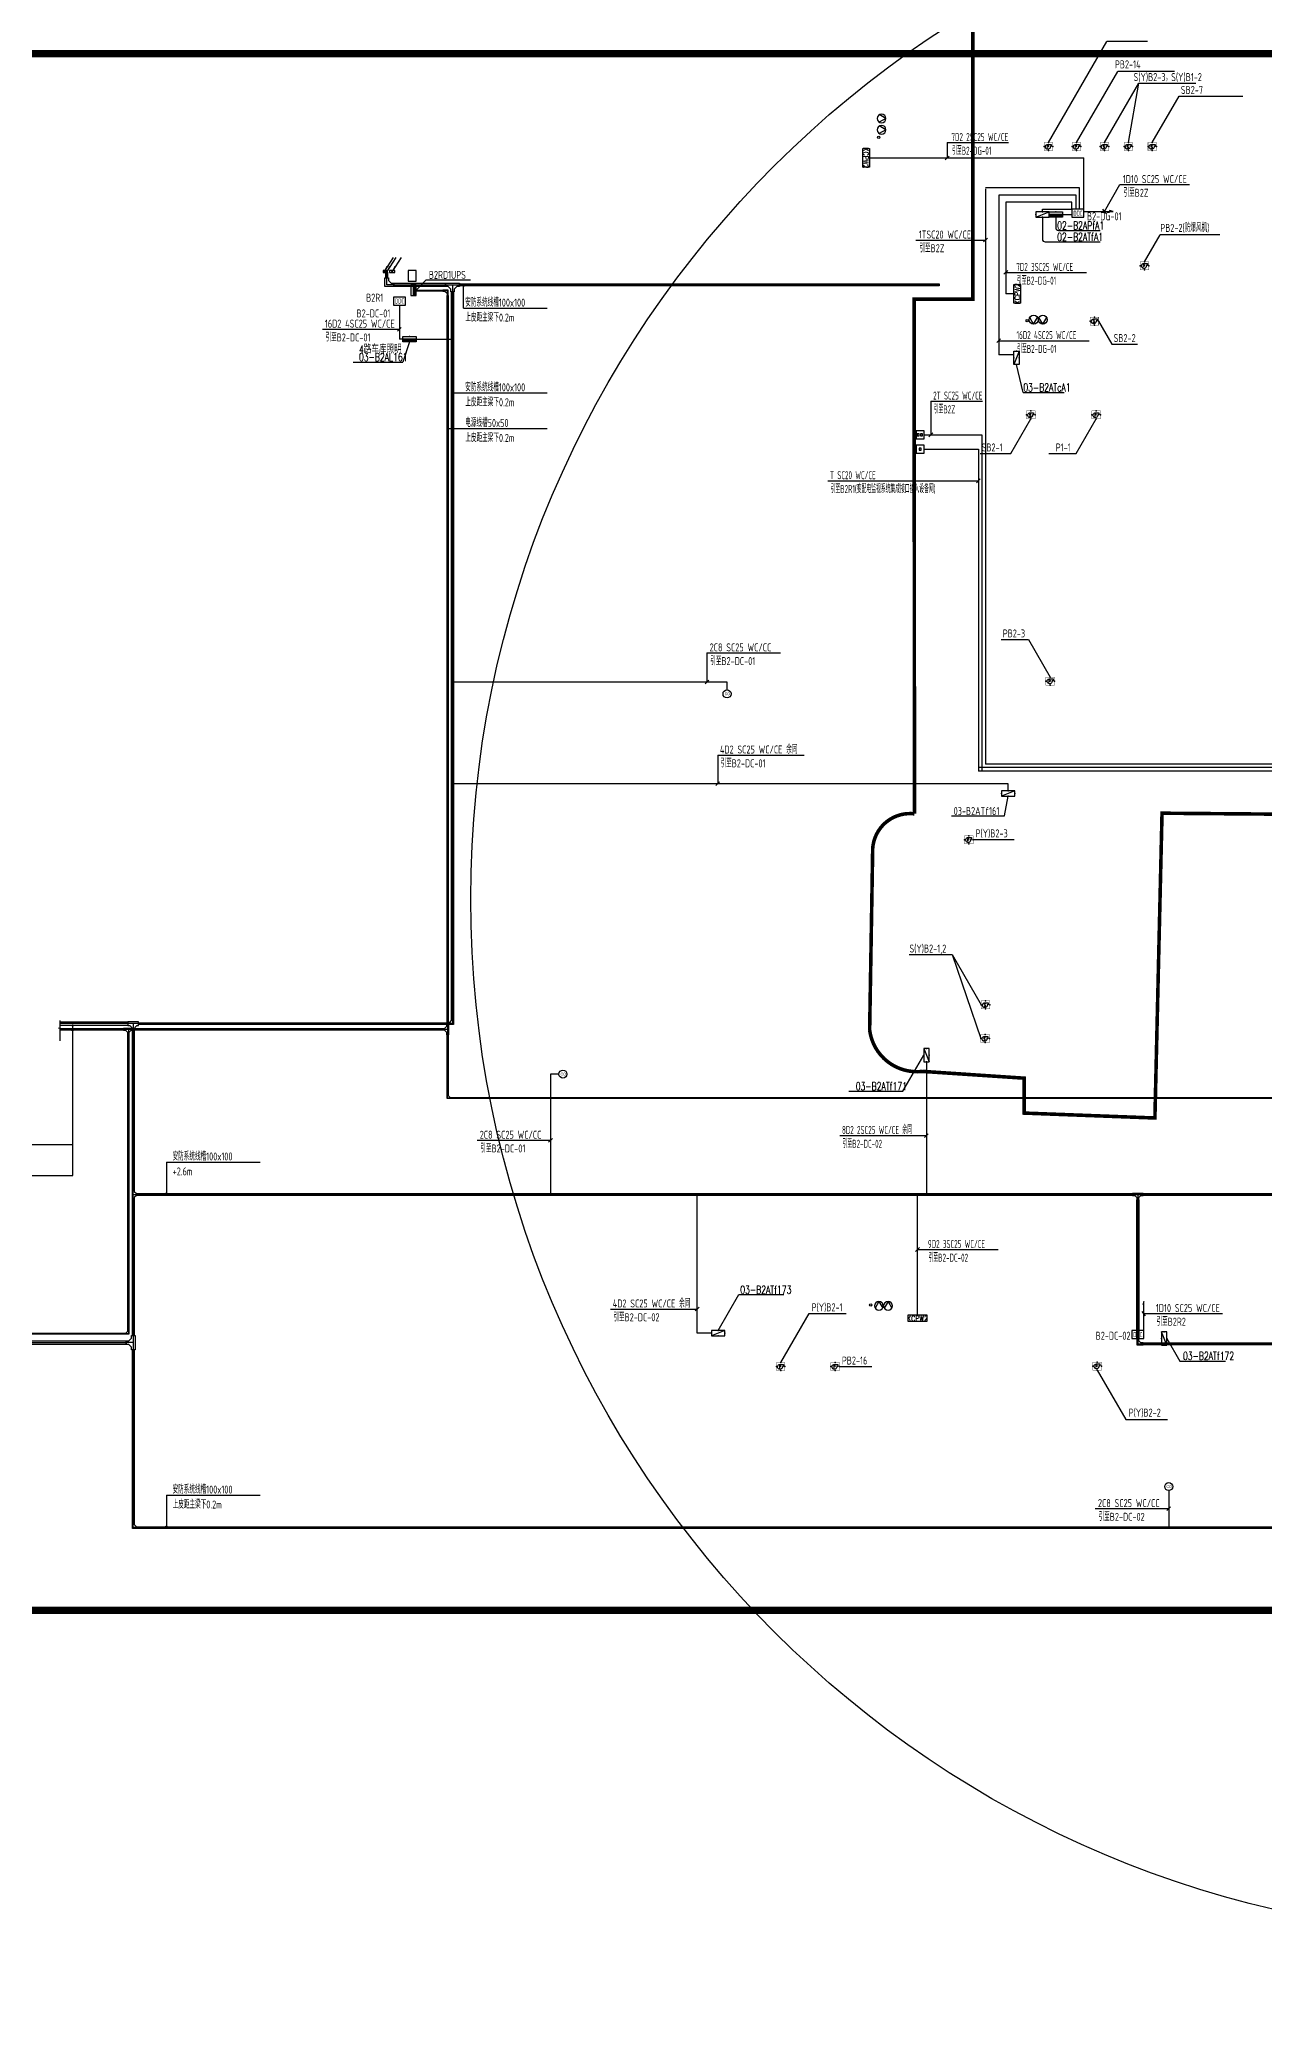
# Model space of a CAD drawing. Extents: x 444086 to 1693832, y -6784 to 371769.
# Drawn here: x 1291461 to 1360308, y 201452 to 312398 of the extents above; entities that cross this region are included whole.
import ezdxf
from ezdxf.enums import TextEntityAlignment as Align

# ---------------------------------------------------------------- set-up
doc = ezdxf.new("R2010")
doc.units = 0
doc.header["$LTSCALE"] = 1000
doc.header["$MEASUREMENT"] = 0
doc.linetypes.add('SZGX_a-zzgr$0$DASHDOT2', pattern=[6, 3, -1.5, 0, -1.5])
doc.layers.get('0').update_dxf_attribs({"color": 1, "linetype": 'CONTINUOUS'})
doc.layers.add('Arc_建筑红线', color=8, linetype='CONTINUOUS', lineweight=40)
for name, color, linetype in [('CABLETRAY_DOTE', 5, 'CONTINUOUS'), ('CABLETRAY_WEAK', 6, 'CONTINUOUS'), ('T-BAS', 11, 'CONTINUOUS'), ('T-BSA TEXT', 7, '485_LINE'), ('T-I-CHANNELS', 2, 'CONTINUOUS'), ('T-INTEGRATE', 1, 'ToTP_LINE'), ('T-R-INTEGRATE', 1, 'CONTINUOUS'), ('T-SYSTEM BLOCK', 4, 'CONTINUOUS'), ('T-TEXT', 7, 'CONTINUOUS'), ('T-TEXT-RD', 3, 'CONTINUOUS'), ('T-电源线槽', 1, 'CONTINUOUS'), ('T-铁塔', 3, 'CONTINUOUS'), ('产权划分', 82, 'CONTINUOUS')]:
    doc.layers.add(name, color=color, linetype=linetype)
doc.styles.add('_TCH_LABEL', font='COMPLEX', dxfattribs={"bigfont": 'GBCBIG'})
doc.styles.add('_TEL_DIM', font='SIMPLEX', dxfattribs={"width": 0.8, "height": 3.5, "bigfont": 'HZTXT'})
doc.styles.add('AC-STANDARD', font='a复件 gbxwxt.shx', dxfattribs={"width": 0.8, "bigfont": 'a复件 gbhzfs.shx'})
doc.styles.add('GBSTYLE', font='gbxwxt.shx', dxfattribs={"width": 0.6, "bigfont": 'gbhzfs.shx'})
doc.styles.add('HZTXT1', font='txtd.shx', dxfattribs={"width": 0.7, "bigfont": 'hztxt.shx'})
doc.styles.get("Standard").update_dxf_attribs({"font": 'GBENOR', "bigfont": 'GBCBIG'})
doc.linetypes.add('485_LINE', pattern='A,25.7,-3.58,["485",Standard,S=2.54,R=0,X=-3.2,Y=-1.27],-3.85', length=33.13)
doc.linetypes.add('ToTP_LINE', pattern='A,25.7,-6.08,["TO,TP",Standard,S=2.54,R=0,X=-4.5,Y=-1.27],-6.85', length=38.63)

# ---------------------------------------------------------------- blocks, each defined once
blk = doc.blocks.new('$equip$00001416')
for p, q in [((0.75, 0.6), (-0.75, 0.6)), ((-0.75, 0), (0.75, 0.6)), ((-0.75, 0.6), (-0.75, 0)), ((-0.75, 0), (0.75, 0)), ((0.75, 0), (0.75, 0.6))]:
    blk.add_line(p, q)
for p in [(-0.75, 0.3), (0, 0.6), (0, 0), (0.75, 0.3)]:
    blk.add_point(p)
at = {"style": '_TCH_LABEL', "flags": 9}
blk.add_attdef('A', (0, 0), '', height=0.00002, dxfattribs=at)
blk = doc.blocks.new('*X692')
at = {"color": 0}
for p, q in [((-250, 33), (-183, 100)), ((-250, 68), (-218, 100)), ((-247, 0), (-147, 100)), ((-212, 0), (-112, 100)), ((-177, 0), (-77, 100)), ((-141, 0), (-41, 100)), ((-106, 0), (-6, 100)), ((-71, 0), (29, 100)), ((-35, 0), (65, 100)), ((0, 0), (100, 100)), ((35, 0), (135, 100)), ((71, 0), (171, 100)), ((106, 0), (206, 100)), ((141, 0), (241, 100)), ((177, 0), (250, 73)), ((212, 0), (250, 38)), ((247, 0), (250, 3))]:
    blk.add_line(p, q, dxfattribs=at)
blk = doc.blocks.new('$equip$00001414')
for p, q in [((0.75, 0.6), (-0.75, 0.6)), ((-0.75, 0.6), (-0.75, 0)), ((-0.75, 0.3), (0.75, 0.3)), ((-0.75, 0), (0.75, 0)), ((0.75, 0), (0.75, 0.6))]:
    blk.add_line(p, q)
at = {"const_width": 0.3}
blk.add_lwpolyline([(-0.75, 0.15), (0.75, 0.15)], dxfattribs=at)
for p in [(-0.75, 0.3), (0, 0.6), (0, 0), (0.75, 0.3)]:
    blk.add_point(p)
at = {"xscale": 0.00300000000061118, "yscale": 0.00300000000061118, "zscale": 0.00300000000061118}
blk.add_blockref('*X692', (0, 0), dxfattribs=at)
at = {"style": '_TCH_LABEL', "flags": 9}
blk.add_attdef('A', (0, 0), '', height=0.00002, dxfattribs=at)
blk = doc.blocks.new('$equip_U$00000228(PC-201201232)')
at = {"const_width": 0.06}
blk.add_lwpolyline([(-0.72, 1.35), (-0.72, 0), (0.72, 0), (0.72, 1.35)], close=True, dxfattribs=at)
blk.add_lwpolyline([(0.47, 1.04), (0.47, 0.71), (0.29, 0.71, -2.805884), (-0.11, 1.04)], format="xyb", close=True)
for p in [(-0.72, 0.67), (0, 1.35), (0, 0), (0.72, 0.67)]:
    blk.add_point(p)
at = {"color": 7, "style": '_TCH_LABEL'}
blk.add_attdef('$TEXT$', text='', height=0.4, dxfattribs=at).set_placement((-0.11, 0.63), align=Align.MIDDLE_CENTER)
at = {"color": 7, "style": '_TCH_LABEL', "flags": 1}
blk.add_attdef('A', text='', height=0.000025, dxfattribs=at).set_placement((0, 0), align=Align.MIDDLE_CENTER)
blk = doc.blocks.new('$equip_U$00000229(PC-201201232)')
at = {"const_width": 0.06}
blk.add_lwpolyline([(-0.72, 1.35), (-0.72, 0), (0.72, 0), (0.72, 1.35)], close=True, dxfattribs=at)
blk.add_lwpolyline([(0.47, 1.04), (0.47, 0.71), (0.29, 0.71, -2.805884), (-0.11, 1.04)], format="xyb", close=True)
for p in [(-0.72, 0.67), (0, 1.35), (0, 0), (0.72, 0.67)]:
    blk.add_point(p)
at = {"color": 7, "style": '_TCH_LABEL'}
blk.add_attdef('$TEXT$', text='', height=0.4, dxfattribs=at).set_placement((-0.11, 0.63), align=Align.MIDDLE_CENTER)
at = {"color": 7, "style": '_TCH_LABEL', "flags": 1}
blk.add_attdef('A', text='', height=0.000025, dxfattribs=at).set_placement((0, 0), align=Align.MIDDLE_CENTER)
blk = doc.blocks.new('A$C59973219')
at = {"layer": 'T-BAS'}
blk.add_circle((0, 300), 300, dxfattribs=at)
at = {"layer": 'T-BAS', "color": 7, "style": 'AC-STANDARD', "width": 0.8}
blk.add_text('CO', height=200, dxfattribs=at).set_placement((-175, 204))
blk = doc.blocks.new('DDC')
at = {"layer": 'T-SYSTEM BLOCK'}
blk.add_lwpolyline([(-300, -400), (300, -400), (300, 0), (-300, 0)], close=True, dxfattribs=at)
at = {"layer": 'T-TEXT', "style": 'GBSTYLE', "width": 0.7}
blk.add_text('DDC', height=250, dxfattribs=at).set_placement((5, -324), align=Align.CENTER)
blk = doc.blocks.new('14')
at = {"layer": 'T-BAS', "elevation": 0}
blk.add_lwpolyline([(-375, -522), (-375, 522), (0, 522), (0, -522), (-375, -522)], dxfattribs=at)
at = {"layer": 'T-BAS', "color": 7, "style": 'HZTXT1', "width": 0.7}
blk.add_text('KCPW2', height=300, rotation=90, dxfattribs=at).set_placement((-31, -1), align=Align.CENTER)
blk = doc.blocks.new('sb2')
at = {"layer": 'T-BAS'}
for q in [(125, 216), (125, -216)]:
    blk.add_line((-250, 0), q, dxfattribs=at)
blk.add_circle((0, 0), 250, dxfattribs=at)
blk = doc.blocks.new('$C30226084129344')
at = {"color": 0}
for p, q in [((-0.6, 0), (-0.6, -1.2)), ((0.6, 0), (-0.6, 0)), ((-0.6, -1.2), (0.6, -1.2)), ((-0.37, -0.45), (-0.37, -0.75)), ((-0.07, -0.45), (-0.37, -0.45)), ((-0.37, -0.75), (-0.07, -0.75)), ((-0.07, -0.75), (-0.07, -0.45)), ((0.12, -0.45), (0.12, -0.75)), ((0.42, -0.45), (0.12, -0.45)), ((0.12, -0.75), (0.42, -0.75)), ((0.42, -0.75), (0.42, -0.45)), ((0.6, -1.2), (0.6, 0))]:
    blk.add_line(p, q, dxfattribs=at)
at = {"color": 3, "style": '_TEL_DIM', "width": 0.8, "flags": 9}
blk.add_attdef('A', (0, 0), '', height=0.007, rotation=0.01, dxfattribs=at)
blk = doc.blocks.new('TD')
at = {"layer": 'T-INTEGRATE'}
for p, q in [((-225, 450), (-225, 0)), ((225, 450), (-225, 450)), ((-225, 0), (225, 0)), ((-56, 281), (-56, 169)), ((56, 281), (-56, 281)), ((-56, 169), (56, 169)), ((56, 169), (56, 281)), ((225, 0), (225, 450))]:
    blk.add_line(p, q, dxfattribs=at)
at = {"layer": 'T-INTEGRATE', "style": '_TEL_DIM', "width": 0.8, "flags": 9}
blk.add_attdef('A', (0, 0), '', height=2.63, rotation=180.01003, dxfattribs=at)
blk = doc.blocks.new('$C30801101522724')
at = {"layer": 'T-SYSTEM BLOCK'}
blk.add_hatch(color=256, dxfattribs=at).paths.add_polyline_path([(0, 0), (0, -0.3), (1.2, -0.3), (1.2, 0)])
blk.add_line((0, 0), (1.2, 0), dxfattribs=at)
blk.add_lwpolyline([(0, -0.3), (1.2, -0.3), (1.2, 0.3), (0, 0.3)], close=True, dxfattribs=at)
at = {"style": '_TEL_DIM', "width": 0.8, "flags": 9}
blk.add_attdef('A', (0, 0), '', height=0.007, rotation=0.01, dxfattribs=at)

msp = doc.modelspace()

# ---------------------------------------------------------------- hatches: boundary and pattern name
at = {"layer": 'T-SYSTEM BLOCK'}
h = msp.add_hatch(color=256, dxfattribs=at)
h.paths.add_polyline_path([(1311048, 299597), (1311002, 299627), (1310852, 299396, -0.0415828), (1310858, 299391)])
h.paths.add_polyline_path([(1311002, 299627), (1310955, 299657), (1310844, 299400, -0.0415828), (1310852, 299396)])
h.paths.add_polyline_path([(1310852, 299396, 0.0415828), (1310844, 299400), (1310823, 299352)], flags=17)
h.paths.add_polyline_path([(1310858, 299391, 0.0415828), (1310852, 299396), (1310823, 299352)], flags=17)
h.paths.add_polyline_path([(1310844, 299400, 0.5398713), (1310770, 299352, 1), (1310875, 299352, 0.210266), (1310858, 299391), (1310823, 299352)])
h = msp.add_hatch(color=256, dxfattribs=at)
h.paths.add_polyline_path([(1311198, 299597), (1311152, 299627), (1311002, 299396, -0.0415828), (1311008, 299391)])
h.paths.add_polyline_path([(1311152, 299627), (1311105, 299657), (1310994, 299400, -0.0415828), (1311002, 299396)])
h.paths.add_polyline_path([(1311002, 299396, 0.0415828), (1310994, 299400), (1310973, 299352)], flags=17)
h.paths.add_polyline_path([(1311008, 299391, 0.0415828), (1311002, 299396), (1310973, 299352)], flags=17)
h.paths.add_polyline_path([(1310994, 299400, 0.5398713), (1310920, 299352, 1), (1311025, 299352, 0.210266), (1311008, 299391), (1310973, 299352)])
h = msp.add_hatch(color=256, dxfattribs=at)
h.paths.add_polyline_path([(1311498, 299597), (1311452, 299627), (1311302, 299396, -0.0415828), (1311308, 299391)])
h.paths.add_polyline_path([(1311452, 299627), (1311405, 299657), (1311294, 299400, -0.0415828), (1311302, 299396)])
h.paths.add_polyline_path([(1311302, 299396, 0.0415828), (1311294, 299400), (1311273, 299352)], flags=17)
h.paths.add_polyline_path([(1311308, 299391, 0.0415828), (1311302, 299396), (1311273, 299352)], flags=17)
h.paths.add_polyline_path([(1311294, 299400, 0.5398713), (1311220, 299352, 1), (1311325, 299352, 0.210266), (1311308, 299391), (1311273, 299352)])
at = {"layer": 'T-TEXT', "linetype": 'ByBlock'}
h = msp.add_hatch(color=256, dxfattribs=at)
edge = h.paths.add_edge_path()
edge.add_arc((1315293, 298550), 37.5, 0, 360)
h = msp.add_hatch(color=256, dxfattribs=at)
edge = h.paths.add_edge_path()
edge.add_arc((1314724, 292521), 37.5, 0, 360)
h = msp.add_hatch(color=256, dxfattribs=at)
edge = h.paths.add_edge_path()
edge.add_arc((1314424, 290520), 37.5, 0, 360)
h = msp.add_hatch(color=256, dxfattribs=at)
edge = h.paths.add_edge_path()
edge.add_arc((1293326, 256961), 37.5, 0, 360)
h = msp.add_hatch(color=256, dxfattribs=at)
edge = h.paths.add_edge_path()
edge.add_arc((1293326, 256686), 37.5, 0, 360)
h = msp.add_hatch(color=256, dxfattribs=at)
edge = h.paths.add_edge_path()
edge.add_arc((1298595, 247499), 37.5, 0, 360)
h = msp.add_hatch(color=256, dxfattribs=at)
edge = h.paths.add_edge_path()
edge.add_arc((1298595, 228769), 37.5, 0, 360)

# ---------------------------------------------------------------- linework, layer by layer
at = {"layer": 'Arc_建筑红线', "color": 20, "linetype": 'SZGX_a-zzgr$0$DASHDOT2', "ltscale": 0.2, "const_width": 400}
msp.add_lwpolyline([(1507132, 303600), (1515132, 311600), (1532552, 311600), (1532552, 325060), (1380092, 325060), (1380092, 311600), (1261882, 311600), (1260632, 309100), (1260632, 224070), (1365922, 224070), (1365922, 129100), (1507132, 129100), (1507132, 303600)], dxfattribs=at)
at = {"layer": 'CABLETRAY_DOTE', "linetype": 'ByBlock'}
for p, q in [((1310975, 299299, 0), (1310975, 299000, 0)), ((1310975, 298600, 0), (1310975, 299000, 0)), ((1311375, 298600, 0), (1310975, 298600, 0)), ((1311375, 298600, 0), (1314274, 298600, 0)), ((1314274, 298600, 0), (1315074, 298600, 0)), ((1314674, 298600, 0), (1314674, 298200, 0)), ((1315074, 298600, 0), (1342032, 298600, 0)), ((1314124, 298275, 0), (1312625, 298275, 0)), ((1314399, 298275, 0), (1314124, 298275, 0)), ((1314399, 298000, 0), (1314399, 298275, 0)), ((1314399, 257036, 0), (1314399, 298000, 0)), ((1296184, 256736, 0), (1292631, 256736, 0)), ((1296734, 256736, 0), (1296184, 256736, 0)), ((1296459, 256736, 0), (1296459, 256461, 0)), ((1296459, 239894, 0), (1296459, 256461, 0)), ((1296734, 256736, 0), (1314099, 256736, 0)), ((1314399, 256736, 0), (1314099, 256736, 0)), ((1314399, 257036, 0), (1314399, 256436, 0)), ((1314399, 256436, 0), (1314399, 253147, 0)), ((1314399, 252872, 0), (1314399, 253147, 0)), ((1314674, 252872, 0), (1314399, 252872, 0)), ((1368201, 252872, 0), (1314674, 252872, 0)), ((1297034, 247449, 0), (1368451, 247449, 0)), ((1296459, 239894, 0), (1296459, 239619, 0)), ((1282072, 239619, 0), (1296184, 239619, 0)), ((1296459, 239619, 0), (1296184, 239619, 0)), ((1296734, 238719, 0), (1296734, 229019, 0)), ((1296734, 228719, 0), (1296734, 229019, 0)), ((1297034, 228719, 0), (1296734, 228719, 0)), ((1297034, 228719, 0), (1368451, 228719, 0))]:
    msp.add_line(p, q, dxfattribs=at)
at = {"layer": 'CABLETRAY_DOTE'}
for p, q in [((1314674, 298200, 0), (1314674, 257361, 0)), ((1296434, 257061, 0), (1292631, 257061, 0)), ((1297034, 257061, 0), (1296434, 257061, 0)), ((1296734, 257061, 0), (1296734, 256761, 0)), ((1296734, 247749, 0), (1296734, 256761, 0)), ((1314374, 257061, 0), (1297034, 257061, 0)), ((1314674, 257061, 0), (1314374, 257061, 0)), ((1314674, 257361, 0), (1314674, 257061, 0)), ((1296734, 247149, 0), (1296734, 247749, 0)), ((1296734, 247449, 0), (1297034, 247449, 0)), ((1353487, 247449), (1352887, 247449)), ((1353187, 247449), (1353187, 247149)), ((1296734, 247149, 0), (1296734, 239519, 0)), ((1353187, 239350), (1353187, 247149)), ((1281435, 239119, 0), (1296334, 239119, 0)), ((1296734, 239119, 0), (1296334, 239119, 0)), ((1296734, 239519, 0), (1296734, 238719, 0)), ((1353187, 239350), (1353187, 239050)), ((1353187, 239050), (1353487, 239050)), ((1382786, 239050), (1353487, 239050))]:
    msp.add_line(p, q, dxfattribs=at)
at = {"layer": 'CABLETRAY_WEAK', "linetype": 'ByBlock'}
for p, q in [((1310875, 298500, 0), (1310875, 299000, 0)), ((1310875, 299000, 0), (1311075, 299000, 0)), ((1311375, 298500, 0), (1310875, 298500, 0)), ((1311025, 299399, 0), (1310925, 299299, 0)), ((1310925, 299399, 0), (1311025, 299299, 0)), ((1310925, 299000, 0), (1310925, 299299, 0)), ((1310925, 299299, 0), (1311025, 299299, 0)), ((1311025, 299000, 0), (1310925, 299000, 0)), ((1311025, 299299, 0), (1311025, 299000, 0)), ((1311075, 299000, 0), (1311075, 298850, 0)), ((1311075, 298850, 0), (1311225, 298700, 0)), ((1311225, 298700, 0), (1311375, 298700, 0)), ((1311375, 298500, 0), (1311375, 298700, 0)), ((1311375, 298700, 0), (1314274, 298700, 0)), ((1311375, 298700, 0), (1311375, 298500, 0)), ((1314274, 298500, 0), (1311375, 298500, 0)), ((1314274, 298700, 0), (1314274, 298500, 0)), ((1314274, 298700, 0), (1315074, 298700, 0)), ((1314274, 298500, 0), (1314274, 298700, 0)), ((1314424, 298500, 0), (1314274, 298500, 0)), ((1314574, 298350, 0), (1314424, 298500, 0)), ((1314924, 298500, 0), (1314774, 298350, 0)), ((1315074, 298500, 0), (1314924, 298500, 0)), ((1315074, 298700, 0), (1315074, 298500, 0)), ((1315074, 298550, 0), (1315074, 298650, 0)), ((1315074, 298650, 0), (1342032, 298650, 0)), ((1342032, 298550, 0), (1315074, 298550, 0)), ((1342032, 298650, 0), (1342032, 298550, 0)), ((1314574, 298200, 0), (1314574, 298350, 0)), ((1314774, 298200, 0), (1314574, 298200, 0)), ((1314774, 298350, 0), (1314774, 298200, 0)), ((1297034, 247399, 0), (1297034, 247499, 0)), ((1297034, 247499, 0), (1368451, 247499, 0)), ((1353012, 247399, 0), (1297034, 247399, 0)), ((1368451, 247399, 0), (1353362, 247399, 0)), ((1296684, 229019, 0), (1296684, 238719, 0)), ((1296684, 238719, 0), (1296784, 238719, 0)), ((1296784, 238719, 0), (1296784, 229019, 0)), ((1296784, 229019, 0), (1296684, 229019, 0)), ((1296684, 228669, 0), (1296684, 229019, 0)), ((1296684, 229019, 0), (1296784, 229019, 0)), ((1297034, 228669, 0), (1296684, 228669, 0)), ((1296784, 229019, 0), (1296784, 228894, 0)), ((1296784, 228894, 0), (1296909, 228769, 0)), ((1296909, 228769, 0), (1297034, 228769, 0)), ((1297034, 228769, 0), (1297034, 228669, 0)), ((1297034, 228669, 0), (1297034, 228769, 0)), ((1297034, 228769, 0), (1368451, 228769, 0)), ((1368451, 228669, 0), (1297034, 228669, 0))]:
    msp.add_line(p, q, dxfattribs=at)
at = {"layer": 'CABLETRAY_WEAK'}
for p, q in [((1314624, 257361, 0), (1314624, 298200, 0)), ((1314624, 298200, 0), (1314724, 298200, 0)), ((1314724, 298200, 0), (1314724, 257361, 0)), ((1292631, 256961, 0), (1292631, 257161, 0)), ((1292631, 257161, 0), (1296434, 257161, 0)), ((1296434, 256961, 0), (1292631, 256961, 0)), ((1297034, 257161, 0), (1296434, 257161, 0)), ((1296434, 257161, 0), (1296434, 256961, 0)), ((1296434, 257161, 0), (1296434, 256961, 0)), ((1296434, 256961, 0), (1296534, 256961, 0)), ((1296534, 256961, 0), (1296634, 256861, 0)), ((1296634, 256861, 0), (1296634, 256761, 0)), ((1296634, 256761, 0), (1296834, 256761, 0)), ((1296684, 256761, 0), (1296784, 256761, 0)), ((1296684, 247749, 0), (1296684, 256761, 0)), ((1296784, 256761, 0), (1296784, 247749, 0)), ((1296834, 256861, 0), (1296934, 256961, 0)), ((1296834, 256761, 0), (1296834, 256861, 0)), ((1296934, 256961, 0), (1297034, 256961, 0)), ((1297034, 256961, 0), (1297034, 257161, 0)), ((1297034, 257011, 0), (1297034, 257111, 0)), ((1297034, 257111, 0), (1314374, 257111, 0)), ((1314374, 257011, 0), (1297034, 257011, 0)), ((1314374, 257111, 0), (1314374, 257011, 0)), ((1314374, 257011, 0), (1314374, 257111, 0)), ((1314374, 257111, 0), (1314499, 257111, 0)), ((1314724, 257011, 0), (1314374, 257011, 0)), ((1314499, 257111, 0), (1314624, 257236, 0)), ((1314724, 257361, 0), (1314624, 257361, 0)), ((1314624, 257236, 0), (1314624, 257361, 0)), ((1314624, 257361, 0), (1314724, 257361, 0)), ((1314724, 257361, 0), (1314724, 257011, 0)), ((1296684, 247149, 0), (1296684, 247749, 0)), ((1296684, 247749, 0), (1296784, 247749, 0)), ((1296784, 247749, 0), (1296684, 247749, 0)), ((1296784, 247749, 0), (1296784, 247624, 0)), ((1296784, 247624, 0), (1296909, 247499, 0)), ((1296909, 247499, 0), (1297034, 247499, 0)), ((1297034, 247499, 0), (1297034, 247399, 0)), ((1353487, 247499), (1352887, 247499)), ((1352887, 247499), (1352887, 247399)), ((1353487, 247399), (1353487, 247499)), ((1296684, 239519, 0), (1296684, 247149, 0)), ((1296684, 247149, 0), (1296784, 247149, 0)), ((1296784, 247149, 0), (1296684, 247149, 0)), ((1296909, 247399, 0), (1296784, 247274, 0)), ((1296784, 247274, 0), (1296784, 247149, 0)), ((1296784, 247149, 0), (1296784, 239519, 0)), ((1297034, 247399, 0), (1296909, 247399, 0)), ((1352887, 247399), (1353012, 247399)), ((1353012, 247399), (1353137, 247274)), ((1353137, 247274), (1353137, 247149)), ((1353137, 247149), (1353237, 247149)), ((1353137, 239350), (1353137, 247149)), ((1353137, 247149), (1353237, 247149)), ((1353237, 247274), (1353362, 247399)), ((1353237, 247149), (1353237, 247274)), ((1353237, 247149), (1353237, 239350)), ((1353362, 247399), (1353487, 247399)), ((1281435, 239219, 0), (1296334, 239219, 0)), ((1296334, 239019, 0), (1281435, 239019, 0)), ((1296334, 239219, 0), (1296334, 239019, 0)), ((1296334, 239019, 0), (1296334, 239219, 0)), ((1296334, 239219, 0), (1296484, 239219, 0)), ((1296484, 239019, 0), (1296334, 239019, 0)), ((1296484, 239219, 0), (1296634, 239369, 0)), ((1296634, 238869, 0), (1296484, 239019, 0)), ((1296634, 239369, 0), (1296634, 239519, 0)), ((1296634, 239519, 0), (1296834, 239519, 0)), ((1296634, 238719, 0), (1296634, 238869, 0)), ((1296834, 238719, 0), (1296634, 238719, 0)), ((1296784, 239519, 0), (1296684, 239519, 0)), ((1296834, 239519, 0), (1296834, 238719, 0)), ((1353237, 239350), (1353137, 239350)), ((1353137, 239350), (1353137, 239000)), ((1353237, 239350), (1353137, 239350)), ((1353137, 239000), (1353487, 239000)), ((1353237, 239225), (1353237, 239350)), ((1353362, 239100), (1353237, 239225)), ((1353487, 239100), (1353362, 239100)), ((1353487, 239000), (1353487, 239100)), ((1353487, 239100), (1382786, 239100)), ((1353487, 239000), (1353487, 239100)), ((1382786, 239000), (1353487, 239000))]:
    msp.add_line(p, q, dxfattribs=at)
at = {"layer": 'CABLETRAY_WEAK', "elevation": 0}
msp.add_lwpolyline([(1310923, 299302), (1311023, 299302), (1311023, 299402), (1310923, 299402)], close=True, dxfattribs=at)
msp.add_lwpolyline([(1292631, 256093), (1292631, 256751), (1292734, 256769), (1292527, 256805), (1292631, 256824), (1292631, 257241)], dxfattribs=at)
at = {"layer": 'CABLETRAY_WEAK'}
msp.add_lwpolyline([(1292631, 256093), (1292631, 256751), (1292734, 256769), (1292527, 256805), (1292631, 256824), (1292631, 257241)], dxfattribs=at)
at = {"layer": 'T-BAS'}
for p, q in [((1348168, 306600), (1351447, 312280)), ((1349744, 306600), (1352056, 310605)), ((1351311, 306600), (1353240, 309943)), ((1352656, 306600), (1353240, 309943)), ((1354001, 306600), (1355512, 309218)), ((1338100, 305735), (1350154, 305735)), ((1344625, 304003, 0), (1344625, 271653, 0)), ((1353566, 299900, 0), (1354437, 301409, 0)), ((1311689, 297465), (1311689, 295551)), ((1350987, 296560, 0), (1351734, 295266, 0)), ((1311875, 295551), (1311689, 295551, 0)), ((1312250, 295401), (1311875, 294261)), ((1312625, 295551), (1314624, 295551, 0)), ((1309092, 294261), (1311875, 294261)), ((1346746, 292553, 0), (1346375, 294119, 0)), ((1346054, 289119, 0), (1347174, 291059, 0)), ((1349722, 289119, 0), (1350842, 291059, 0)), ((1347045, 278659, 0), (1348265, 276545, 0)), ((1369151, 271653, 0), (1344625, 271653, 0)), ((1345895, 270549, 0), (1314724, 270549, 0)), ((1345702, 268736), (1345895, 269849, 0)), ((1345895, 270149, 0), (1345895, 270549, 0)), ((1342753, 260939, 0), (1344386, 258110)), ((1342753, 260939, 0), (1344367, 256214, 0)), ((1339990, 253260, 0), (1341155, 255278, 0)), ((1340805, 240675, 0), (1340805, 247400)), ((1329600, 239800, 0), (1330765, 241818, 0)), ((1333116, 238000), (1334713, 240767)), ((1354825, 239350, 0), (1355556, 238084, 0)), ((1350900, 237577), (1352509, 234791))]:
    msp.add_line(p, q, dxfattribs=at)
at = {"layer": 'T-BAS', "linetype": 'ByBlock'}
for p, q in [((1353735, 312280), (1351447, 312280)), ((1355251, 310605, 0), (1352056, 310605, 0)), ((1353240, 309943), (1356439, 309943)), ((1355512, 309218), (1359096, 309218)), ((1350154, 302850, 0), (1350154, 305735, 0)), ((1349917, 304050, 0), (1344625, 304050, 0)), ((1349917, 302850, 0), (1349917, 304050, 0)), ((1349717, 303650, 0), (1345373, 303650, 0)), ((1345373, 303650, 0), (1345373, 294660)), ((1349479, 303250, 0), (1345772, 303250, 0)), ((1345772, 303250, 0), (1345772, 298097, 0)), ((1349479, 302850, 0), (1349479, 303250, 0)), ((1349717, 302850, 0), (1349717, 303650, 0)), ((1347826, 302700, 0), (1347826, 302850, 0)), ((1347826, 302850, 0), (1349479, 302850, 0)), ((1347826, 302400, 0), (1347826, 301170, 0)), ((1348576, 302400, 0), (1348576, 301811, 0)), ((1348951, 302550, 0), (1349479, 302550)), ((1347976, 301020), (1351071, 301020)), ((1348726, 301661, 0), (1351071, 301661, 0)), ((1357800, 301409, 0), (1354437, 301409, 0)), ((1346225, 298097, 0), (1345772, 298097, 0)), ((1351734, 295266, 0), (1353173, 295266, 0)), ((1346225, 294660, 0), (1345373, 294660)), ((1346746, 292553, 0), (1349041, 292553, 0)), ((1344329, 289119, 0), (1346054, 289119, 0)), ((1348179, 289119, 0), (1349722, 289119, 0)), ((1345502, 278659, 0), (1347045, 278659, 0)), ((1330100, 276266, 0), (1314724, 276266)), ((1330100, 275825, 0), (1330100, 276266, 0)), ((1342716, 268736), (1345702, 268736)), ((1343943, 267419), (1346237, 267419)), ((1340344, 260939, 0), (1342753, 260939, 0)), ((1320181, 254219, 0), (1320181, 247500)), ((1320653, 254219, 0), (1320181, 254219, 0)), ((1341305, 254903, 0), (1341305, 247500)), ((1336944, 253260, 0), (1339990, 253260, 0)), ((1328422, 239650, 0), (1328422, 247400)), ((1330765, 241818, 0), (1333292, 241818, 0)), ((1334713, 240767), (1336790, 240767)), ((1329225, 239650, 0), (1328422, 239650, 0)), ((1336414, 237775), (1338233, 237775)), ((1355556, 238084, 0), (1358122, 238084)), ((1352509, 234791), (1354856, 234791)), ((1354925, 230800, 0), (1354925, 228770))]:
    msp.add_line(p, q, dxfattribs=at)
at = {"layer": 'T-BAS', "color": 1}
for p, q in [((1350154, 302727), (1351795, 302727)), ((1351795, 302727), (1351591, 302788)), ((1353525, 241442, 0), (1353464, 241237, 0)), ((1353525, 239800, 0), (1353525, 241442, 0))]:
    msp.add_line(p, q, dxfattribs=at)
at = {"layer": 'T-BAS'}
for centre in [(1338627, 306894, 0), (1346965, 296590, 0), (1338174, 241240, 0)]:
    msp.add_circle(centre, 61.5, dxfattribs=at)
at = {"layer": 'T-BAS', "linetype": 'ByBlock'}
for centre in [(1348726, 301811, 0), (1347976, 301170, 0)]:
    msp.add_arc(centre, 150, 180, 270, dxfattribs=at)
at = {"layer": 'T-BSA TEXT', "linetype": 'ByBlock'}
for p, q in [((1342471, 306602), (1345913, 306602)), ((1342471, 306602), (1342471, 305735)), ((1342365, 305629), (1342577, 305841)), ((1351308, 302727), (1352179, 304236)), ((1352179, 304236), (1356095, 304236)), ((1351395, 302604), (1351221, 302849)), ((1340709, 301118, 0), (1344625, 301118, 0)), ((1344519, 301012, 0), (1344731, 301224, 0)), ((1345666, 299191, 0), (1345878, 299403, 0)), ((1345772, 299297, 0), (1350306, 299297, 0)), ((1307373, 296102), (1311689, 296102)), ((1311583, 295996), (1311795, 296208)), ((1345267, 295352), (1345479, 295564)), ((1345373, 295458), (1350455, 295458, 0)), ((1341557, 292058, 0), (1344452, 292058, 0)), ((1341557, 292058, 0), (1341557, 290165)), ((1341451, 290059), (1341663, 290271)), ((1335764, 287580, 0), (1344225, 287580, 0)), ((1344119, 287474, 0), (1344331, 287686, 0)), ((1328975, 277903, 0), (1333101, 277903, 0)), ((1328975, 277903, 0), (1328975, 276266, 0)), ((1328869, 276160, 0), (1329081, 276372, 0)), ((1329575, 272156, 0), (1334444, 272156, 0)), ((1329575, 272156, 0), (1329575, 270549, 0)), ((1329469, 270443, 0), (1329681, 270655, 0)), ((1336436, 250762), (1341305, 250762)), ((1341199, 250656), (1341411, 250868)), ((1316055, 250500), (1320181, 250500)), ((1320075, 250394), (1320287, 250606)), ((1340699, 244249), (1340911, 244461)), ((1340805, 244355), (1345338, 244355)), ((1323553, 241006, 0), (1328422, 241006, 0)), ((1328316, 240900, 0), (1328528, 241112, 0)), ((1353612, 240634, 0), (1353438, 240879, 0)), ((1353525, 240756, 0), (1357951, 240756, 0)), ((1350799, 229785), (1354925, 229785)), ((1354819, 229679), (1355031, 229892))]:
    msp.add_line(p, q, dxfattribs=at)
at = {"layer": 'T-I-CHANNELS', "linetype": 'ByBlock'}
for p, q in [((1310875, 299399, 0), (1310775, 299299, 0)), ((1310775, 299399, 0), (1310875, 299299, 0))]:
    msp.add_line(p, q, dxfattribs=at)
at = {"layer": 'T-I-CHANNELS', "elevation": 0}
msp.add_lwpolyline([(1310773, 299302), (1310873, 299302), (1310873, 299402), (1310773, 299402)], close=True, dxfattribs=at)
at = {"layer": 'T-R-INTEGRATE'}
for p, q in [((1341175, 290165), (1344425, 290165)), ((1344425, 290165, 0), (1344425, 271253, 0)), ((1341175, 289367), (1344225, 289367, 0)), ((1344225, 289367, 0), (1344225, 271253, 0)), ((1368951, 271453, 0), (1344225, 271453, 0)), ((1368751, 271253, 0), (1344225, 271253, 0))]:
    msp.add_line(p, q, dxfattribs=at)
at = {"layer": 'T-R-INTEGRATE', "elevation": 0}
msp.add_lwpolyline([(1312625, 298800), (1312625, 299400), (1312175, 299400), (1312175, 298800)], close=True, dxfattribs=at)
at = {"layer": 'T-R-INTEGRATE'}
msp.add_circle((1374018, 264073), 58324, dxfattribs=at)
at = {"layer": 'T-SYSTEM BLOCK'}
for p, q in [((1311338, 300146, 0), (1310823, 299352, 0)), ((1311488, 300146, 0), (1310973, 299352, 0)), ((1311788, 300146, 0), (1311273, 299352, 0))]:
    msp.add_line(p, q, dxfattribs=at)
at = {"layer": 'T-TEXT'}
for p, q in [((1313166, 298859), (1312625, 298301, 0)), ((1315683, 298859), (1313166, 298859))]:
    msp.add_line(p, q, dxfattribs=at)
at = {"layer": 'T-TEXT', "linetype": 'ByBlock'}
for p, q in [((1315293, 297286), (1315293, 298550)), ((1315293, 297286), (1319999, 297286)), ((1314724, 292521, 0), (1319999, 292521, 0)), ((1314424, 290520, 0), (1319999, 290520, 0)), ((1293326, 248515, 0), (1293326, 256961, 0)), ((1285457, 250264, 0), (1293326, 250264, 0)), ((1298595, 249274, 0), (1298595, 247499, 0)), ((1298595, 249274, 0), (1303870, 249274, 0)), ((1285457, 248515, 0), (1293326, 248515, 0)), ((1298595, 230544, 0), (1298595, 228769, 0)), ((1298595, 230544, 0), (1303870, 230544, 0))]:
    msp.add_line(p, q, dxfattribs=at)
for centre in [(1315293, 298550), (1314724, 292521, 0), (1314424, 290520, 0), (1293326, 256961, 0), (1293326, 256686, 0), (1298595, 247499, 0), (1298595, 228769, 0)]:
    msp.add_circle(centre, 37.5, dxfattribs=at)
at = {"layer": 'T-电源线槽', "linetype": 'ByBlock'}
for p, q in [((1312625, 298250, 0), (1312625, 298300, 0)), ((1312625, 298300, 0), (1314124, 298300, 0)), ((1314124, 298250, 0), (1312625, 298250, 0)), ((1314124, 298300, 0), (1314124, 298250, 0)), ((1314424, 298300, 0), (1314124, 298300, 0)), ((1314124, 298300, 0), (1314124, 298250, 0)), ((1314124, 298250, 0), (1314249, 298250, 0)), ((1314249, 298250, 0), (1314374, 298125, 0)), ((1314374, 298125, 0), (1314374, 298000, 0)), ((1314374, 298000, 0), (1314424, 298000, 0)), ((1314374, 257036, 0), (1314374, 298000, 0)), ((1314374, 298000, 0), (1314424, 298000, 0)), ((1314424, 298000, 0), (1314424, 298300, 0)), ((1314424, 298000, 0), (1314424, 257036, 0)), ((1292631, 256686, 0), (1292631, 256786, 0)), ((1292631, 256786, 0), (1296184, 256786, 0)), ((1296184, 256686, 0), (1292631, 256686, 0)), ((1296734, 256786, 0), (1296184, 256786, 0)), ((1296184, 256786, 0), (1296184, 256686, 0)), ((1296184, 256786, 0), (1296184, 256686, 0)), ((1296184, 256686, 0), (1296296, 256686, 0)), ((1296296, 256686, 0), (1296409, 256574, 0)), ((1296409, 256574, 0), (1296409, 256461, 0)), ((1296409, 256461, 0), (1296509, 256461, 0)), ((1296434, 256461, 0), (1296484, 256461, 0)), ((1296434, 239894, 0), (1296434, 256461, 0)), ((1296484, 256461, 0), (1296484, 239894, 0)), ((1296509, 256574, 0), (1296621, 256686, 0)), ((1296509, 256461, 0), (1296509, 256574, 0)), ((1296621, 256686, 0), (1296734, 256686, 0)), ((1296734, 256686, 0), (1296734, 256786, 0)), ((1296734, 256786, 0), (1314099, 256786, 0)), ((1296734, 256686, 0), (1296734, 256786, 0)), ((1314099, 256686, 0), (1296734, 256686, 0)), ((1314099, 256786, 0), (1314099, 256686, 0)), ((1314099, 256686, 0), (1314099, 256786, 0)), ((1314099, 256786, 0), (1314224, 256786, 0)), ((1314224, 256686, 0), (1314099, 256686, 0)), ((1314224, 256786, 0), (1314349, 256911, 0)), ((1314349, 256561, 0), (1314224, 256686, 0)), ((1314349, 256911, 0), (1314349, 257036, 0)), ((1314349, 257036, 0), (1314449, 257036, 0)), ((1314349, 256436, 0), (1314349, 256561, 0)), ((1314449, 256436, 0), (1314349, 256436, 0)), ((1314424, 257036, 0), (1314374, 257036, 0)), ((1314374, 253147, 0), (1314374, 256436, 0)), ((1314374, 256436, 0), (1314424, 256436, 0)), ((1314424, 256436, 0), (1314424, 253147, 0)), ((1314449, 257036, 0), (1314449, 256436, 0)), ((1314424, 253147, 0), (1314374, 253147, 0)), ((1314374, 252847, 0), (1314374, 253147, 0)), ((1314374, 253147, 0), (1314424, 253147, 0)), ((1314424, 253147, 0), (1314424, 253022, 0)), ((1314424, 253022, 0), (1314549, 252897, 0)), ((1314674, 252847, 0), (1314374, 252847, 0)), ((1314549, 252897, 0), (1314674, 252897, 0)), ((1314674, 252847, 0), (1314674, 252897, 0)), ((1314674, 252897, 0), (1368201, 252897, 0)), ((1314674, 252897, 0), (1314674, 252847, 0)), ((1368201, 252847, 0), (1314674, 252847, 0)), ((1282072, 239644, 0), (1296184, 239644, 0)), ((1296184, 239644, 0), (1296184, 239594, 0)), ((1296184, 239594, 0), (1296184, 239644, 0)), ((1296184, 239644, 0), (1296309, 239644, 0)), ((1296309, 239644, 0), (1296434, 239769, 0)), ((1296484, 239894, 0), (1296434, 239894, 0)), ((1296434, 239769, 0), (1296434, 239894, 0)), ((1296434, 239894, 0), (1296484, 239894, 0)), ((1296484, 239894, 0), (1296484, 239594, 0)), ((1296184, 239594, 0), (1282072, 239594, 0)), ((1296484, 239594, 0), (1296184, 239594, 0))]:
    msp.add_line(p, q, dxfattribs=at)
at = {"layer": 'T-铁塔', "linetype": 'ByBlock', "elevation": 0}
msp.add_lwpolyline([(1311123, 299302), (1311423, 299302), (1311423, 299402), (1311123, 299402)], close=True, dxfattribs=at)
at = {"layer": '产权划分', "const_width": 200, "elevation": 0}
msp.add_lwpolyline([(1343916, 319943), (1343916, 297800), (1340616, 297800), (1340616, 295600), (1340636, 268855, 0.4289417), (1338288, 266917), (1338288, 266917), (1338116, 256700, 0.4128406), (1341095, 254372), (1346798, 253991), (1346798, 252028), (1354148, 251752), (1354548, 268890), (1376098, 268711), (1376098, 251000), (1371816, 251000), (1371816, 243800), (1375316, 243800), (1375316, 236326), (1371816, 236326), (1371816, 224273), (1365818, 224273), (1365818, 204522)], format="xyb", dxfattribs=at)

# ---------------------------------------------------------------- block references
at = {"layer": 'T-BAS', "xscale": -1}
for p, rotation in [((1338784, 307954), 359.9999437576611), ((1338784, 307318), 359.9999437576611), ((1338634, 241191, 0), 89.99994375766106), ((1339152, 241191, 0), 89.99994375766106)]:
    msp.add_blockref('sb2', p, dxfattribs=dict(at, rotation=rotation))
at = {"layer": 'T-BAS'}
for name, p, rotation in [('14', (1337725, 305735), 180), ('sb2', (1347332, 296639, 0), 90.00005624233887), ('sb2', (1347849, 296639, 0), 90.00005624233887), ('14', (1340805, 240300), 270)]:
    msp.add_blockref(name, p, dxfattribs=dict(at, rotation=rotation))
at = {"layer": 'T-BAS', "linetype": 'ByBlock', "xscale": 334.3239227582235, "yscale": 334.3239227582235, "zscale": 334.3239227582235}
for name, p, values in [('$equip_U$00000229(PC-201201232)', (1348168, 306150), {'$TEXT$': 'P'}), ('$equip_U$00000229(PC-201201232)', (1349744, 306150), {'$TEXT$': 'P'}), ('$equip_U$00000228(PC-201201232)', (1351311, 306150), {'$TEXT$': 'S'}), ('$equip_U$00000228(PC-201201232)', (1352656, 306150), {'$TEXT$': 'S'}), ('$equip_U$00000228(PC-201201232)', (1354001, 306150), {'$TEXT$': 'S'}), ('$equip_U$00000229(PC-201201232)', (1353566, 299450, 0), {'$TEXT$': 'P'}), ('$equip_U$00000228(PC-201201232)', (1350746, 296335, 0), {'$TEXT$': 'S'}), ('$equip_U$00000228(PC-201201232)', (1347174, 291059, 0), {'$TEXT$': 'S'}), ('$equip_U$00000229(PC-201201232)', (1350842, 291059, 0), {'$TEXT$': 'P'}), ('$equip_U$00000229(PC-201201232)', (1348266, 276095, 0), {'$TEXT$': 'P'}), ('$equip_U$00000229(PC-201201232)', (1343691, 267174, 0), {'$TEXT$': 'P'}), ('$equip_U$00000228(PC-201201232)', (1344627, 257885), {'$TEXT$': 'S'}), ('$equip_U$00000228(PC-201201232)', (1344607, 255989, 0), {'$TEXT$': 'S'}), ('$equip_U$00000229(PC-201201232)', (1333116, 237550), {'$TEXT$': 'P'}), ('$equip_U$00000229(PC-201201232)', (1336174, 237550), {'$TEXT$': 'P'}), ('$equip_U$00000229(PC-201201232)', (1350900, 237577), {'$TEXT$': 'P'})]:
    msp.add_blockref(name, p, dxfattribs=at).add_auto_attribs(values)
at = {"layer": 'T-BAS', "linetype": 'ByBlock'}
for name, p, xscale, yscale, zscale in [('$equip$00001416', (1347826, 302400, 0), 500, 500, 500), ('$equip$00001414', (1348576, 302400, 0), -500, 500, 500), ('DDC', (1349817, 302850, 0), 1.125, 1.125, 1.125), ('DDC', (1311689, 297915), 1.125, 1.125, 1.125), ('A$C59973219', (1330100, 275375, 0), 0.75, 0.75, 0.75), ('A$C59973219', (1320878, 253994, 0), 0.75, 0.75, 0.75), ('DDC', (1353187, 239800, 0), 1.125, 1.125, 1.125), ('A$C59973219', (1354925, 230800), 0.75, 0.75, 0.75)]:
    msp.add_blockref(name, p, dxfattribs=dict(at, xscale=xscale, yscale=yscale, zscale=zscale))
at = {"layer": 'T-BAS'}
msp.add_blockref('14', (1346600, 298097), dxfattribs=at)
at = {"layer": 'T-BAS', "xscale": -500, "yscale": 500, "zscale": 500}
msp.add_blockref('$equip$00001414', (1312250, 295401), dxfattribs=at)
at = {"layer": 'T-BAS', "linetype": 'ByBlock', "yscale": 500, "zscale": 500}
for p, xscale, rotation in [((1346525, 294494, 0), -500, 90.0000000000267), ((1345895, 270149, 0), 500, 179.9999999999733), ((1341155, 255278, 0), 500, 269.9999999999733), ((1329600, 239800, 0), 500, 180), ((1354825, 239350, 0), 500, 90)]:
    msp.add_blockref('$equip$00001416', p, dxfattribs=dict(at, xscale=xscale, rotation=rotation))
at = {"layer": 'T-R-INTEGRATE', "xscale": 375.0000142026693, "yscale": 375.0000142026693, "zscale": 375.0000142026693, "rotation": 180}
msp.add_blockref('$C30226084129344', (1340950, 289940), dxfattribs=at)
at = {"layer": 'T-R-INTEGRATE'}
msp.add_blockref('TD', (1340950, 289142), dxfattribs=at)
at = {"layer": 'T-SYSTEM BLOCK', "xscale": 500, "yscale": 500, "zscale": 500, "rotation": 90}
msp.add_blockref('$C30801101522724', (1312475, 298001, 0), dxfattribs=at)

# ---------------------------------------------------------------- texts
at = {"layer": 'T-BAS', "linetype": 'ByBlock', "width": 0.7}
for s, style, p in [('PB2-14', 'GBSTYLE', (1351902, 310773, 0)), ('S(Y)B2-3，S(Y)B1-2', 'GBSTYLE', (1352950, 310057)), ('SB2-7', 'GBSTYLE', (1355607, 309333)), ('02-B2APfA1 ', 'HZTXT1', (1348657, 301712, 0)), ('PB2-2(防爆风机)', 'GBSTYLE', (1354451, 301578, 0)), ('02-B2ATfA1 ', 'HZTXT1', (1348657, 301072, 0)), ('SB2-2', 'GBSTYLE', (1351828, 295381, 0)), ('03-B2ATcA1', 'HZTXT1', (1346752, 292605, 0)), ('SB2-1', 'GBSTYLE', (1344414, 289233, 0)), ('P1-1', 'GBSTYLE', (1348574, 289233, 0)), ('PB2-3', 'GBSTYLE', (1345597, 278774, 0)), ('03-B2ATf161', 'GBSTYLE', (1342836, 268788, 0)), ('P(Y)B2-3', 'GBSTYLE', (1344069, 267533)), ('S(Y)B2-1,2', 'GBSTYLE', (1340354, 261053, 0)), ('03-B2ATf171', 'HZTXT1', (1337335, 253312, 0)), ('03-B2ATf173', 'HZTXT1', (1330845, 241869, 0)), ('P(Y)B2-1', 'GBSTYLE', (1334855, 240882)), ('03-B2ATf172', 'HZTXT1', (1355727, 238147, 0)), ('PB2-16', 'GBSTYLE', (1336556, 237890)), ('P(Y)B2-2', 'GBSTYLE', (1352676, 234960))]:
    msp.add_text(s, height=450, dxfattribs=dict(at, style=style)).set_placement(p)
at = {"layer": 'T-BAS', "style": 'HZTXT1', "width": 0.7}
for s, p in [('4路车库照明', (1309418, 294748)), ('03-B2AL161', (1309418, 294313))]:
    msp.add_text(s, height=450, dxfattribs=at).set_placement(p)
at = {"layer": 'T-BSA TEXT', "linetype": 'ByBlock', "style": 'GBSTYLE'}
for s, width, p in [('7D2 2SC25 WC/CE ', 0.6, (1342713, 306688)), ('引至B2-DG-01', 0.6, (1342750, 305918)), ('1D10 SC25 WC/CE ', 0.7, (1352344, 304322)), ('引至B2Z', 0.7, (1352381, 303551)), ('1TSC20 WC/CE ', 0.7, (1340874, 301204, 0)), ('引至B2Z', 0.7, (1340911, 300434, 0)), ('7D2 3SC25 WC/CE ', 0.6, (1346359, 299383, 0)), ('引至B2-DG-01', 0.6, (1346396, 298612, 0)), ('16D2 4SC25 WC/CE ', 0.7, (1307499, 296193)), ('引至B2-DC-01', 0.7, (1307534, 295418)), ('16D2 4SC25 WC/CE ', 0.6, (1346372, 295549, 0)), ('引至B2-DG-01', 0.6, (1346407, 294773, 0)), ('2T SC25 WC/CE ', 0.6, (1341684, 292149, 0)), ('引至B2Z', 0.6, (1341719, 291374, 0)), ('T SC20 WC/CE ', 0.6, (1335890, 287671, 0)), ('引至B2R1(变配电监视系统集成接口接入设备网)', 0.6, (1335925, 286895, 0)), ('2C8 SC25 WC/CC', 0.7, (1329122, 277989, 0)), ('引至B2-DC-01', 0.7, (1329158, 277219, 0)), ('4D2 SC25 WC/CE 余同', 0.7, (1329701, 272247, 0)), ('引至B2-DC-01', 0.7, (1329736, 271471, 0)), ('2C8 SC25 WC/CC', 0.7, (1316202, 250586)), ('8D2 2SC25 WC/CE 余同', 0.6, (1336562, 250853)), ('引至B2-DC-01', 0.7, (1316238, 249815)), ('引至B2-DC-02', 0.6, (1336597, 250077)), ('9D2 3SC25 WC/CE ', 0.6, (1341391, 244441)), ('引至B2-DC-02', 0.6, (1341428, 243671)), ('4D2 SC25 WC/CE 余同', 0.7, (1323680, 241097, 0)), ('引至B2-DC-02', 0.7, (1323715, 240321, 0)), ('1D10 SC25 WC/CE ', 0.7, (1354201, 240842, 0)), ('引至B2R2', 0.7, (1354237, 240072, 0)), ('2C8 SC25 WC/CC', 0.7, (1350946, 229871)), ('引至B2-DC-02', 0.7, (1350982, 229101))]:
    msp.add_text(s, height=450, dxfattribs=dict(at, width=width)).set_placement(p)
at = {"layer": 'T-BSA TEXT', "color": 6, "linetype": 'ByBlock', "style": 'GBSTYLE', "width": 0.7}
for s, p in [('B2-DG-01', (1350331, 302230, 0)), ('B2-DC-01', (1309278, 296769, 0)), ('B2-DC-02', (1350818, 239284, 0))]:
    msp.add_text(s, height=450, dxfattribs=at).set_placement(p)
at = {"layer": 'T-TEXT', "style": 'GBSTYLE', "width": 0.7}
msp.add_text('B2RD1UPS', height=450, dxfattribs=at).set_placement((1313344, 298937, 0))
at = {"layer": 'T-TEXT', "linetype": 'ByBlock', "style": 'GBSTYLE', "width": 0.7}
for s, p in [('安防系统线槽100x100', (1315386, 297376)), ('上皮距主梁下0.2m', (1315394, 296535)), ('安防系统线槽100x100', (1315386, 292611, 0)), ('上皮距主梁下0.2m', (1315394, 291770, 0)), ('电源线槽50x50', (1315386, 290609, 0)), ('上皮距主梁下0.2m', (1315394, 289769, 0)), ('安防系统线槽100x100', (1298937, 249363, 0)), ('+2.6m', (1298945, 248522, 0)), ('安防系统线槽100x100', (1298937, 230633, 0)), ('上皮距主梁下0.2m', (1298945, 229792, 0))]:
    msp.add_text(s, height=450, dxfattribs=at).set_placement(p)
at = {"layer": 'T-TEXT-RD', "style": 'GBSTYLE', "width": 0.7}
msp.add_text('B2R1', height=450, dxfattribs=at).set_placement((1309819, 297653))

doc.saveas('drawing.dxf')
